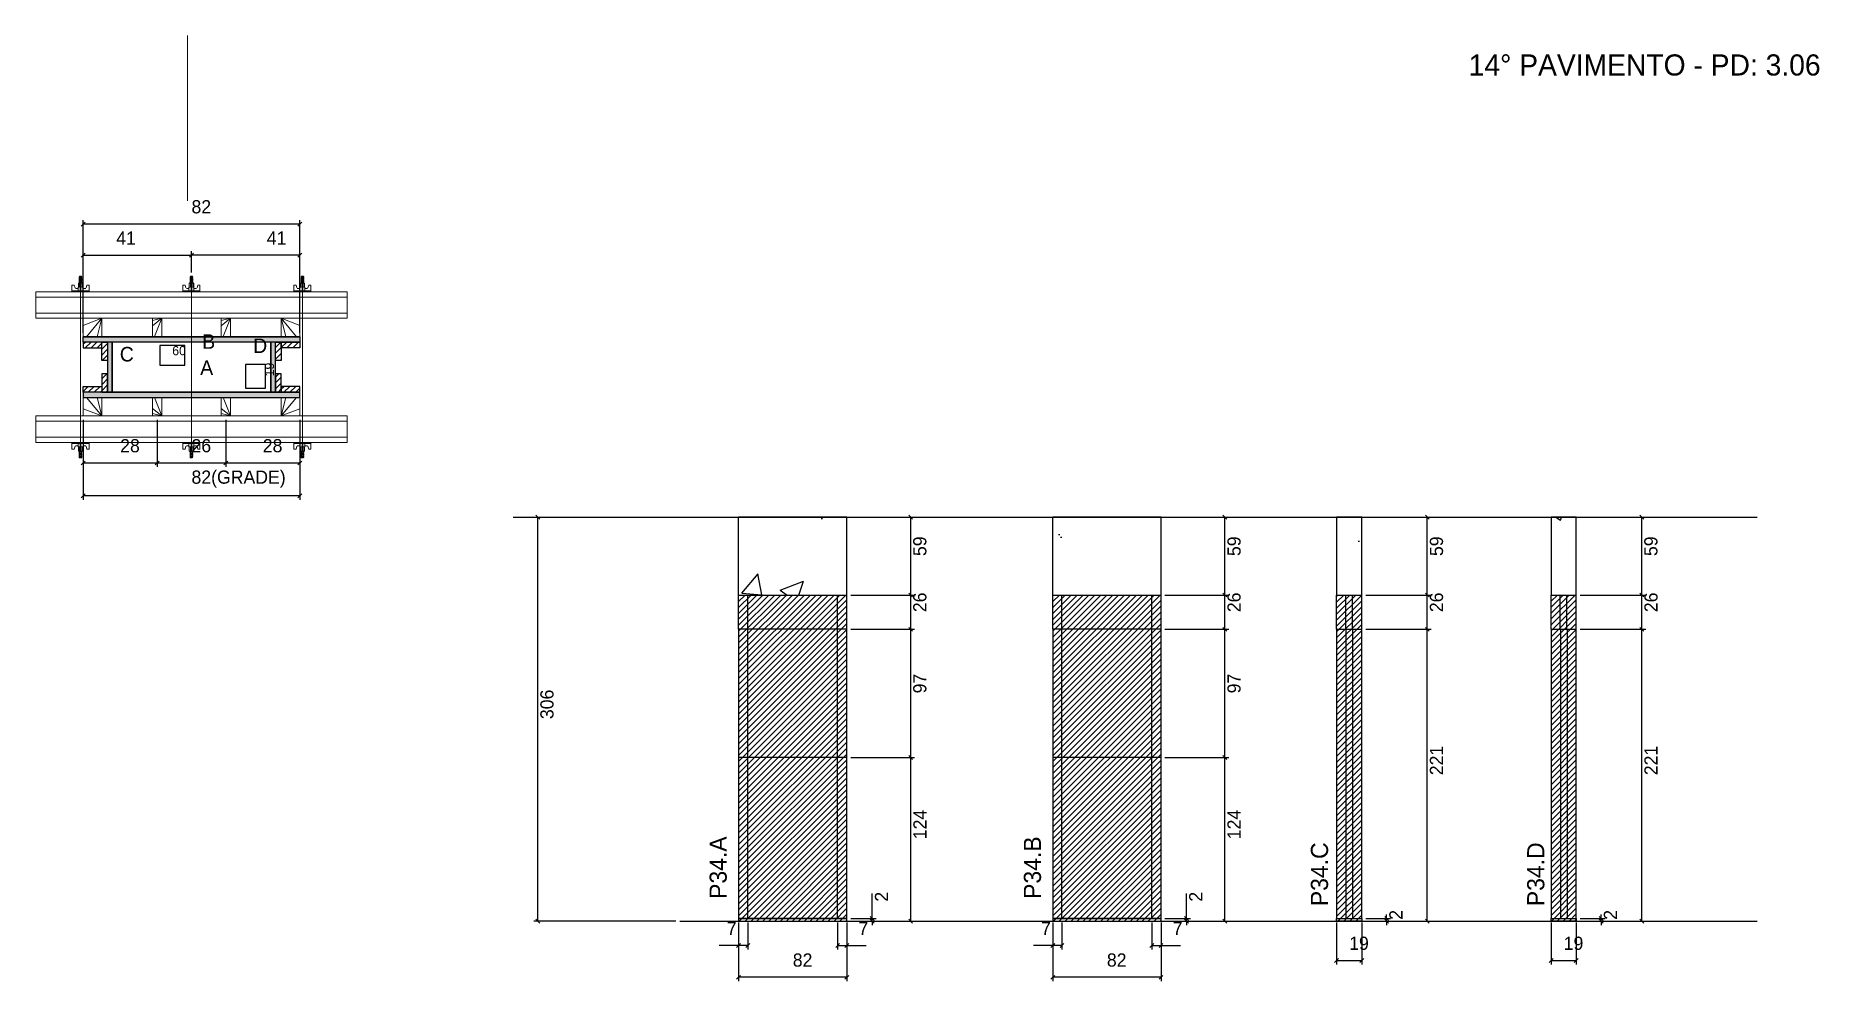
# Model space of a CAD drawing. Header units: metres. Extents: x 7352 to 8703, y 1648 to 2364.
import ezdxf

# ---------------------------------------------------------------- set-up
doc = ezdxf.new("R2010")
doc.units = ezdxf.units.M
for name, color, linetype in [('CHAPA', 7, 'Continuous'), ('COTA', 7, 'Continuous'), ('Hachura', 7, 'Continuous'), ('Madeira', 7, 'Continuous'), ('NIVEL 2° PAV.', 7, 'Continuous'), ('NOMENCLATURA', 7, 'Continuous'), ('Nível', 7, 'Continuous'), ('Painéis', 7, 'Continuous'), ('Perfil Metálico', 7, 'Continuous'), ('SARR_2.2x7', 7, 'Continuous'), ('SARRAFO', 7, 'Continuous'), ('Texto Seção', 7, 'Continuous'), ('TEXTO_GERAL', 7, 'Continuous')]:
    doc.layers.add(name, color=color, linetype=linetype)

msp = doc.modelspace()

# ---------------------------------------------------------------- hatches: boundary and pattern name
at = {"layer": 'COTA'}
h = msp.add_hatch(dxfattribs=at)
h.set_pattern_fill('AR-CONC')
h.paths.add_polyline_path([(7884.8, 1999.3), (7884.8, 1940.3), (7966.8, 1940.3), (7966.8, 1999.3), (7884.8, 1999.3)])
h = msp.add_hatch(dxfattribs=at)
h.set_pattern_fill('AR-CONC')
h.paths.add_polyline_path([(8122.7, 1999.3), (8122.7, 1940.3), (8204.7, 1940.3), (8204.7, 1999.3), (8122.7, 1999.3)])
h = msp.add_hatch(dxfattribs=at)
h.set_pattern_fill('AR-CONC')
h.paths.add_polyline_path([(8356.7, 1940.3), (8356.7, 1999.3), (8337.7, 1999.3), (8337.7, 1940.3), (8356.7, 1940.3)])
h = msp.add_hatch(dxfattribs=at)
h.set_pattern_fill('AR-CONC')
h.paths.add_polyline_path([(8519.2, 1940.3), (8519.2, 1999.3), (8500.2, 1999.3), (8500.2, 1940.3), (8519.2, 1940.3)])
at = {"layer": 'Hachura'}
h = msp.add_hatch(color=7, dxfattribs=at)
h.dxf.hatch_style = 1
h.paths.add_polyline_path([(7388.4, 2131.9), (7388.4, 2135.9), (7552.4, 2135.9), (7552.4, 2131.9), (7388.4, 2131.9)])
h = msp.add_hatch(color=7, dxfattribs=at)
h.dxf.hatch_style = 1
h.paths.add_polyline_path([(7388.4, 2131.9), (7388.4, 2135.9), (7552.4, 2135.9), (7552.4, 2131.9), (7388.4, 2131.9)])
h = msp.add_hatch(dxfattribs=at)
h.set_pattern_fill('ANSI31')
h.paths.add_polyline_path([(7402.4, 2131.9), (7402.4, 2127.5), (7388.4, 2127.5), (7388.4, 2131.9), (7402.4, 2131.9)])
h = msp.add_hatch(dxfattribs=at)
h.set_pattern_fill('ANSI31')
h.paths.add_polyline_path([(7406.8, 2131.9), (7402.4, 2131.9), (7402.4, 2117.9), (7406.8, 2117.9), (7406.8, 2131.9)])
h = msp.add_hatch(color=7, dxfattribs=at)
h.dxf.hatch_style = 1
h.paths.add_polyline_path([(7410.4, 2131.9), (7406.8, 2131.9), (7406.8, 2093.9), (7410.4, 2093.9), (7410.4, 2131.9)])
h = msp.add_hatch(color=7, dxfattribs=at)
h.dxf.hatch_style = 1
h.paths.add_polyline_path([(7410.4, 2131.9), (7406.8, 2131.9), (7406.8, 2093.9), (7410.4, 2093.9), (7410.4, 2131.9)])
h = msp.add_hatch(color=7, dxfattribs=at)
h.dxf.hatch_style = 1
h.paths.add_polyline_path([(7534, 2131.9), (7530.4, 2131.9), (7530.4, 2093.9), (7534, 2093.9), (7534, 2131.9)])
h = msp.add_hatch(color=7, dxfattribs=at)
h.dxf.hatch_style = 1
h.paths.add_polyline_path([(7534, 2131.9), (7530.4, 2131.9), (7530.4, 2093.9), (7534, 2093.9), (7534, 2131.9)])
h = msp.add_hatch(dxfattribs=at)
h.set_pattern_fill('ANSI31')
h.paths.add_polyline_path([(7538.4, 2131.9), (7534, 2131.9), (7534, 2117.9), (7538.4, 2117.9), (7538.4, 2131.9)])
h = msp.add_hatch(dxfattribs=at)
h.set_pattern_fill('ANSI31')
h.paths.add_polyline_path([(7538.4, 2131.9), (7538.4, 2127.5), (7552.4, 2127.5), (7552.4, 2131.9), (7538.4, 2131.9)])
h = msp.add_hatch(dxfattribs=at)
h.set_pattern_fill('ANSI31')
h.paths.add_polyline_path([(7406.8, 2093.9), (7402.4, 2093.9), (7402.4, 2107.9), (7406.8, 2107.9), (7406.8, 2093.9)])
h = msp.add_hatch(dxfattribs=at)
h.set_pattern_fill('ANSI31')
h.paths.add_polyline_path([(7538.4, 2093.9), (7534, 2093.9), (7534, 2107.9), (7538.4, 2107.9), (7538.4, 2093.9)])
h = msp.add_hatch(dxfattribs=at)
h.set_pattern_fill('ANSI31')
h.paths.add_polyline_path([(7402.4, 2093.9), (7402.4, 2098.3), (7388.4, 2098.3), (7388.4, 2093.9), (7402.4, 2093.9)])
h = msp.add_hatch(color=7, dxfattribs=at)
h.dxf.hatch_style = 1
h.paths.add_polyline_path([(7388.4, 2093.9), (7388.4, 2089.9), (7552.4, 2089.9), (7552.4, 2093.9), (7388.4, 2093.9)])
h = msp.add_hatch(color=7, dxfattribs=at)
h.dxf.hatch_style = 1
h.paths.add_polyline_path([(7388.4, 2093.9), (7388.4, 2089.9), (7552.4, 2089.9), (7552.4, 2093.9), (7388.4, 2093.9)])
h = msp.add_hatch(dxfattribs=at)
h.set_pattern_fill('ANSI31')
h.paths.add_polyline_path([(7538.4, 2093.9), (7538.4, 2098.3), (7552.4, 2098.3), (7552.4, 2093.9), (7538.4, 2093.9)])
h = msp.add_hatch(dxfattribs=at)
h.set_pattern_fill('ANSI31')
h.paths.add_polyline_path([(7966.8, 1940.3), (7884.8, 1940.3), (7884.8, 1693.3), (7966.8, 1693.3), (7966.8, 1940.3)])
h = msp.add_hatch(dxfattribs=at)
h.set_pattern_fill('ANSI31')
h.paths.add_polyline_path([(8204.7, 1940.3), (8122.7, 1940.3), (8122.7, 1693.3), (8204.7, 1693.3), (8204.7, 1940.3)])
h = msp.add_hatch(dxfattribs=at)
h.set_pattern_fill('ANSI31')
h.paths.add_polyline_path([(8356.7, 1940.3), (8337.7, 1940.3), (8337.7, 1693.3), (8356.7, 1693.3), (8356.7, 1940.3)])
h = msp.add_hatch(dxfattribs=at)
h.set_pattern_fill('ANSI31')
h.paths.add_polyline_path([(8519.2, 1940.3), (8500.2, 1940.3), (8500.2, 1693.3), (8519.2, 1693.3), (8519.2, 1940.3)])

# ---------------------------------------------------------------- linework, layer by layer
at = {"layer": 'CHAPA', "color": 1, "lineweight": 25}
for points in [[(7388.4, 2131.9), (7388.4, 2135.9), (7552.4, 2135.9), (7552.4, 2131.9)], [(7388.4, 2131.9), (7388.4, 2135.9), (7552.4, 2135.9), (7552.4, 2131.9)], [(7410.4, 2131.9), (7406.8, 2131.9), (7406.8, 2093.9), (7410.4, 2093.9)], [(7410.4, 2131.9), (7406.8, 2131.9), (7406.8, 2093.9), (7410.4, 2093.9)], [(7534, 2131.9), (7530.4, 2131.9), (7530.4, 2093.9), (7534, 2093.9)], [(7534, 2131.9), (7530.4, 2131.9), (7530.4, 2093.9), (7534, 2093.9)], [(7388.4, 2093.9), (7388.4, 2089.9), (7552.4, 2089.9), (7552.4, 2093.9)], [(7388.4, 2093.9), (7388.4, 2089.9), (7552.4, 2089.9), (7552.4, 2093.9)]]:
    msp.add_lwpolyline(points, close=True, dxfattribs=at)
at = {"layer": 'COTA', "color": 0, "lineweight": 25}
for p, q in [((7389.9, 2222.8), (7386.9, 2219.8)), ((7550.9, 2219.8), (7553.9, 2222.8)), ((7389.9, 2199.2), (7386.9, 2196.2)), ((7471.9, 2199.2), (7468.9, 2196.2)), ((7468.9, 2196.2), (7471.9, 2199.2)), ((7550.9, 2196.2), (7553.9, 2199.2)), ((7389.9, 2041.8), (7386.9, 2038.8)), ((7442.9, 2038.8), (7445.9, 2041.8)), ((7445.9, 2041.8), (7442.9, 2038.8)), ((7494.9, 2038.8), (7497.9, 2041.8)), ((7497.9, 2041.8), (7494.9, 2038.8)), ((7550.9, 2038.8), (7553.9, 2041.8)), ((7389.9, 2016.9), (7386.9, 2013.9)), ((7550.9, 2013.9), (7553.9, 2016.9)), ((8016.6, 1997.8), (8013.6, 2000.8)), ((8254.6, 1997.8), (8251.6, 2000.8)), ((8407.9, 1997.8), (8404.9, 2000.8)), ((8570.4, 1997.8), (8567.4, 2000.8)), ((8013.6, 1941.8), (8016.6, 1938.8)), ((8251.6, 1941.8), (8254.6, 1938.8)), ((8404.9, 1941.8), (8407.9, 1938.8)), ((8567.4, 1941.8), (8570.4, 1938.8)), ((8016.6, 1912.8), (8013.6, 1915.8)), ((8254.6, 1912.8), (8251.6, 1915.8)), ((8407.9, 1912.8), (8404.9, 1915.8)), ((8570.4, 1912.8), (8567.4, 1915.8)), ((8016.6, 1815.8), (8013.6, 1818.8)), ((8013.6, 1818.8), (8016.6, 1815.8)), ((8254.6, 1815.8), (8251.6, 1818.8)), ((8251.6, 1818.8), (8254.6, 1815.8)), ((7984.5, 1696.8), (7987.5, 1693.8)), ((7987.5, 1691.8), (7984.5, 1694.8)), ((8013.6, 1694.8), (8016.6, 1691.8)), ((8222.5, 1696.8), (8225.5, 1693.8)), ((8225.5, 1691.8), (8222.5, 1694.8)), ((8251.6, 1694.8), (8254.6, 1691.8)), ((8374.1, 1696.8), (8377.1, 1693.8)), ((8377.1, 1691.8), (8374.1, 1694.8)), ((8404.9, 1694.8), (8407.9, 1691.8)), ((8536.6, 1696.8), (8539.6, 1693.8)), ((8539.6, 1691.8), (8536.6, 1694.8)), ((8567.4, 1694.8), (8570.4, 1691.8)), ((7886.3, 1676.3), (7883.3, 1673.3)), ((7890.3, 1673.3), (7893.3, 1676.3)), ((7961.3, 1676.3), (7958.3, 1673.3)), ((7965.3, 1673.3), (7968.3, 1676.3)), ((8124.2, 1676.3), (8121.2, 1673.3)), ((8128.2, 1673.3), (8131.2, 1676.3)), ((8199.2, 1676.3), (8196.2, 1673.3)), ((8203.2, 1673.3), (8206.2, 1676.3)), ((8339.2, 1664.9), (8336.2, 1661.9)), ((8355.2, 1661.9), (8358.2, 1664.9)), ((8501.7, 1664.9), (8498.7, 1661.9)), ((8517.7, 1661.9), (8520.7, 1664.9)), ((7886.3, 1652.2), (7883.3, 1649.2)), ((7965.3, 1649.2), (7968.3, 1652.2)), ((8124.2, 1652.2), (8121.2, 1649.2)), ((8203.2, 1649.2), (8206.2, 1652.2))]:
    msp.add_line(p, q, dxfattribs=at)
at = {"layer": 'COTA', "color": 241, "lineweight": 25}
for p, q in [((7388.4, 2138.9), (7388.4, 2224.3)), ((7552.4, 2221.3), (7388.4, 2221.3)), ((7552.4, 2138.9), (7552.4, 2224.3)), ((7388.4, 2172.9), (7388.4, 2200.7)), ((7388.4, 2197.7), (7470.4, 2197.7)), ((7470.4, 2184.7), (7470.4, 2200.7)), ((7470.4, 2184.7), (7470.4, 2200.7)), ((7552.4, 2197.7), (7470.4, 2197.7)), ((7552.4, 2172.9), (7552.4, 2200.7)), ((7388.4, 2072.9), (7388.4, 2012.4)), ((7388.4, 2072.9), (7388.4, 2037.3)), ((7444.4, 2072.9), (7444.4, 2037.3)), ((7444.4, 2072.9), (7444.4, 2037.3)), ((7496.4, 2072.9), (7496.4, 2037.3)), ((7496.4, 2072.9), (7496.4, 2037.3)), ((7552.4, 2072.9), (7552.4, 2012.4)), ((7552.4, 2072.9), (7552.4, 2037.3)), ((7388.4, 2040.3), (7444.4, 2040.3)), ((7444.4, 2040.3), (7496.4, 2040.3)), ((7496.4, 2040.3), (7552.4, 2040.3)), ((7552.4, 2015.4), (7388.4, 2015.4)), ((7884.8, 1940.3), (7884.8, 1999.3)), ((7966.8, 1999.3), (7884.8, 1999.3)), ((7966.8, 1940.3), (7966.8, 1999.3)), ((8204.7, 1999.3), (8122.7, 1999.3)), ((8122.7, 1940.3), (8122.7, 1999.3)), ((8204.7, 1940.3), (8204.7, 1999.3))]:
    msp.add_line(p, q, dxfattribs=at)
at = {"layer": 'COTA', "color": 180, "lineweight": 25}
for p, q in [((7465.3, 2129.4), (7446.3, 2129.4)), ((7446.3, 2129.4), (7446.3, 2114.4)), ((7465.3, 2114.4), (7465.3, 2129.4)), ((7446.3, 2114.4), (7465.3, 2114.4)), ((7526.4, 2114.9), (7511.4, 2114.9)), ((7511.4, 2114.9), (7511.4, 2096.9)), ((7526.4, 2096.9), (7526.4, 2114.9)), ((7511.4, 2096.9), (7526.4, 2096.9))]:
    msp.add_line(p, q, dxfattribs=at)
at = {"layer": 'COTA', "color": 4, "lineweight": 25}
for p, q in [((7969.8, 1999.3), (8018.1, 1999.3)), ((8015.1, 1940.3), (8015.1, 1999.3)), ((8207.7, 1999.3), (8256.1, 1999.3)), ((8253.1, 1940.3), (8253.1, 1999.3)), ((8359.7, 1999.3), (8409.4, 1999.3)), ((8406.4, 1940.3), (8406.4, 1999.3)), ((8522.2, 1999.3), (8571.9, 1999.3)), ((8568.9, 1940.3), (8568.9, 1999.3)), ((7969.8, 1940.3), (8018.1, 1940.3)), ((8207.7, 1940.3), (8256.1, 1940.3)), ((8359.7, 1940.3), (8409.4, 1940.3)), ((8522.2, 1940.3), (8571.9, 1940.3)), ((7969.8, 1914.3), (8018.1, 1914.3)), ((8015.1, 1817.3), (8015.1, 1914.3)), ((8207.7, 1914.3), (8256.1, 1914.3)), ((8253.1, 1817.3), (8253.1, 1914.3)), ((8359.7, 1914.3), (8409.4, 1914.3)), ((8406.4, 1693.3), (8406.4, 1914.3)), ((8522.2, 1914.3), (8571.9, 1914.3)), ((8568.9, 1693.3), (8568.9, 1914.3)), ((7969.8, 1817.3), (8018.1, 1817.3)), ((8007.6, 1817.3), (8018.1, 1817.3)), ((8015.1, 1693.3), (8015.1, 1817.3)), ((8207.7, 1817.3), (8256.1, 1817.3)), ((8245.6, 1817.3), (8256.1, 1817.3)), ((8253.1, 1693.3), (8253.1, 1817.3)), ((7986, 1695.3), (7986, 1714.1)), ((8224, 1695.3), (8224, 1714.1)), ((7884.8, 1692.3), (7884.8, 1647.7)), ((7884.8, 1690.3), (7884.8, 1671.8)), ((7891.8, 1692.3), (7891.8, 1671.8)), ((7959.8, 1692.3), (7959.8, 1671.8)), ((7966.8, 1692.3), (7966.8, 1647.7)), ((7966.8, 1690.3), (7966.8, 1671.8)), ((7969.8, 1695.3), (7989, 1695.3)), ((7969.8, 1693.3), (7989, 1693.3)), ((7969.8, 1693.3), (8018.1, 1693.3)), ((7986, 1693.3), (7986, 1695.3)), ((7986, 1693.3), (7986, 1690.3)), ((8122.7, 1692.3), (8122.7, 1647.7)), ((8122.7, 1690.3), (8122.7, 1671.8)), ((8129.7, 1692.3), (8129.7, 1671.8)), ((8197.7, 1692.3), (8197.7, 1671.8)), ((8204.7, 1692.3), (8204.7, 1647.7)), ((8204.7, 1690.3), (8204.7, 1671.8)), ((8207.7, 1695.3), (8227, 1695.3)), ((8207.7, 1693.3), (8227, 1693.3)), ((8207.7, 1693.3), (8256.1, 1693.3)), ((8224, 1693.3), (8224, 1695.3)), ((8224, 1693.3), (8224, 1690.3)), ((8337.7, 1692.3), (8337.7, 1660.4)), ((8356.7, 1692.3), (8356.7, 1660.4)), ((8359.7, 1695.3), (8378.6, 1695.3)), ((8359.7, 1693.3), (8378.6, 1693.3)), ((8359.7, 1693.3), (8409.4, 1693.3)), ((8375.6, 1695.3), (8375.6, 1698.3)), ((8375.6, 1693.3), (8375.6, 1695.3)), ((8375.6, 1693.3), (8375.6, 1690.3)), ((8500.2, 1692.3), (8500.2, 1660.4)), ((8519.2, 1692.3), (8519.2, 1660.4)), ((8522.2, 1695.3), (8541.1, 1695.3)), ((8522.2, 1693.3), (8541.1, 1693.3)), ((8522.2, 1693.3), (8571.9, 1693.3)), ((8538.1, 1695.3), (8538.1, 1698.3)), ((8538.1, 1693.3), (8538.1, 1695.3)), ((8538.1, 1693.3), (8538.1, 1690.3)), ((7884.8, 1674.8), (7870.1, 1674.8)), ((7891.8, 1674.8), (7884.8, 1674.8)), ((7959.8, 1674.8), (7966.8, 1674.8)), ((7966.8, 1674.8), (7981.5, 1674.8)), ((8122.7, 1674.8), (8108, 1674.8)), ((8129.7, 1674.8), (8122.7, 1674.8)), ((8197.7, 1674.8), (8204.7, 1674.8)), ((8204.7, 1674.8), (8219.5, 1674.8)), ((8337.7, 1663.4), (8356.7, 1663.4)), ((8500.2, 1663.4), (8519.2, 1663.4)), ((7966.8, 1650.7), (7884.8, 1650.7)), ((8204.7, 1650.7), (8122.7, 1650.7))]:
    msp.add_line(p, q, dxfattribs=at)
at = {"layer": 'COTA', "color": 241, "lineweight": 25}
for points in [[(8356.7, 1940.3), (8356.7, 1999.3), (8337.7, 1999.3), (8337.7, 1940.3)], [(8519.2, 1940.3), (8519.2, 1999.3), (8500.2, 1999.3), (8500.2, 1940.3)]]:
    msp.add_lwpolyline(points, dxfattribs=at)
at = {"layer": 'Hachura', "color": 0, "lineweight": 9}
for p, q in [((7379.9, 2169.9), (7379.9, 2175.1)), ((7379.9, 2175.1), (7381.6, 2175.1)), ((7381.6, 2175.1), (7382.2, 2172.9)), ((7388.1, 2176.6), (7384.7, 2176.6)), ((7388.1, 2176.6), (7384.7, 2176.6)), ((7384.7, 2176.6), (7384.7, 2173.4)), ((7387.4, 2179.7), (7385.2, 2180.8)), ((7387.4, 2178.5), (7385.2, 2179.6)), ((7387.4, 2177.4), (7385.2, 2178.4)), ((7386.5, 2176.6), (7385.2, 2177.3)), ((7385.3, 2181), (7387.4, 2179.9)), ((7385.3, 2179.8), (7387.4, 2178.8)), ((7385.3, 2178.7), (7387.4, 2177.6)), ((7385.4, 2181.4), (7385.7, 2181.7)), ((7385.4, 2181.1), (7385.4, 2181.4)), ((7387.3, 2181.4), (7385.4, 2181.4)), ((7385.4, 2181.1), (7387.3, 2180.1)), ((7385.4, 2181.1), (7387.3, 2180.1)), ((7385.4, 2179.9), (7385.4, 2180.6)), ((7387.3, 2179.6), (7385.4, 2180.6)), ((7385.4, 2179.9), (7387.3, 2179)), ((7385.4, 2178.8), (7385.4, 2179.4)), ((7387.3, 2178.5), (7385.4, 2179.4)), ((7385.4, 2179.2), (7385.4, 2179.4)), ((7385.4, 2178.8), (7387.3, 2177.8)), ((7385.4, 2177.6), (7385.4, 2178.3)), ((7387.3, 2177.3), (7385.4, 2178.3)), ((7385.4, 2177.6), (7387.3, 2176.6)), ((7386.3, 2176.6), (7385.4, 2177.1)), ((7385.4, 2176.6), (7385.4, 2177.1)), ((7385.7, 2181.7), (7387, 2181.7)), ((7385.7, 2176.6), (7385.7, 2173.4)), ((7387.3, 2180.8), (7386, 2181.4)), ((7387.4, 2180.9), (7386.3, 2181.4)), ((7386.8, 2181.4), (7387.4, 2181.1)), ((7387.3, 2181.4), (7387, 2181.7)), ((7387, 2181.4), (7387.3, 2181.3)), ((7387.3, 2180.8), (7387.3, 2180.1)), ((7387.3, 2179), (7387.3, 2179.6)), ((7387.3, 2178.2), (7387.3, 2178.5)), ((7387.3, 2178.2), (7387.3, 2177.8)), ((7387.3, 2177.3), (7387.3, 2176.6)), ((7387.3, 2176.6), (7387.3, 2173.4)), ((7388.1, 2173.4), (7388.1, 2176.6)), ((7391.2, 2175.1), (7390.6, 2172.9)), ((7392.8, 2175.1), (7391.2, 2175.1)), ((7392.8, 2170.8), (7392.8, 2175.1)), ((7463.9, 2169.9), (7463.9, 2175.1)), ((7463.9, 2175.1), (7465.6, 2175.1)), ((7465.6, 2175.1), (7466.2, 2172.9)), ((7472.1, 2176.6), (7468.7, 2176.6)), ((7472.1, 2176.6), (7468.7, 2176.6)), ((7468.7, 2176.6), (7468.7, 2173.4)), ((7471.4, 2179.7), (7469.2, 2180.8)), ((7471.4, 2178.5), (7469.2, 2179.6)), ((7471.4, 2177.4), (7469.2, 2178.4)), ((7470.5, 2176.6), (7469.2, 2177.3)), ((7469.3, 2181), (7471.4, 2179.9)), ((7469.3, 2179.8), (7471.4, 2178.8)), ((7469.3, 2178.7), (7471.4, 2177.6)), ((7469.4, 2181.4), (7469.7, 2181.7)), ((7469.4, 2181.1), (7469.4, 2181.4)), ((7471.3, 2181.4), (7469.4, 2181.4)), ((7469.4, 2181.1), (7471.3, 2180.1)), ((7469.4, 2181.1), (7471.3, 2180.1)), ((7469.4, 2179.9), (7469.4, 2180.6)), ((7471.3, 2179.6), (7469.4, 2180.6)), ((7469.4, 2179.9), (7471.3, 2179)), ((7469.4, 2178.8), (7469.4, 2179.4)), ((7471.3, 2178.5), (7469.4, 2179.4)), ((7469.4, 2179.2), (7469.4, 2179.4)), ((7469.4, 2178.8), (7471.3, 2177.8)), ((7469.4, 2177.6), (7469.4, 2178.3)), ((7471.3, 2177.3), (7469.4, 2178.3)), ((7469.4, 2177.6), (7471.3, 2176.6)), ((7470.3, 2176.6), (7469.4, 2177.1)), ((7469.4, 2176.6), (7469.4, 2177.1)), ((7469.7, 2181.7), (7471, 2181.7)), ((7469.7, 2176.6), (7469.7, 2173.4)), ((7471.3, 2180.8), (7470, 2181.4)), ((7471.4, 2180.9), (7470.3, 2181.4)), ((7470.8, 2181.4), (7471.4, 2181.1)), ((7471.3, 2181.4), (7471, 2181.7)), ((7471, 2181.4), (7471.3, 2181.3)), ((7471.3, 2180.8), (7471.3, 2180.1)), ((7471.3, 2179), (7471.3, 2179.6)), ((7471.3, 2178.2), (7471.3, 2178.5)), ((7471.3, 2178.2), (7471.3, 2177.8)), ((7471.3, 2177.3), (7471.3, 2176.6)), ((7471.3, 2176.6), (7471.3, 2173.4)), ((7472.1, 2173.4), (7472.1, 2176.6)), ((7475.2, 2175.1), (7474.6, 2172.9)), ((7476.8, 2175.1), (7475.2, 2175.1)), ((7476.8, 2170.8), (7476.8, 2175.1)), ((7547.9, 2170.8), (7547.9, 2175.1)), ((7547.9, 2175.1), (7549.6, 2175.1)), ((7549.6, 2175.1), (7550.2, 2172.9)), ((7552.7, 2176.6), (7556.1, 2176.6)), ((7552.7, 2176.6), (7556.1, 2176.6)), ((7552.7, 2173.4), (7552.7, 2176.6)), ((7554, 2181.4), (7553.3, 2181.1)), ((7555.5, 2181), (7553.3, 2179.9)), ((7555.5, 2179.8), (7553.3, 2178.8)), ((7555.5, 2178.7), (7553.3, 2177.6)), ((7553.4, 2180.9), (7554.5, 2181.4)), ((7553.4, 2179.7), (7555.5, 2180.8)), ((7553.4, 2178.5), (7555.5, 2179.6)), ((7553.4, 2177.4), (7555.5, 2178.4)), ((7553.5, 2181.4), (7553.8, 2181.7)), ((7553.7, 2181.4), (7553.5, 2181.3)), ((7553.5, 2180.8), (7554.8, 2181.4)), ((7553.5, 2181.4), (7555.4, 2181.4)), ((7555.4, 2181.1), (7553.5, 2180.1)), ((7555.4, 2181.1), (7553.5, 2180.1)), ((7553.5, 2180.8), (7553.5, 2180.1)), ((7553.5, 2179.6), (7555.4, 2180.6)), ((7555.4, 2179.9), (7553.5, 2179)), ((7553.5, 2179), (7553.5, 2179.6)), ((7553.5, 2178.5), (7555.4, 2179.4)), ((7555.4, 2178.8), (7553.5, 2177.8)), ((7553.5, 2178.2), (7553.5, 2178.5)), ((7553.5, 2177.3), (7555.4, 2178.3)), ((7553.5, 2178.2), (7553.5, 2177.8)), ((7555.4, 2177.6), (7553.5, 2176.6)), ((7553.5, 2177.3), (7553.5, 2176.6)), ((7553.5, 2176.6), (7553.5, 2173.4)), ((7555.1, 2181.7), (7553.8, 2181.7)), ((7554.3, 2176.6), (7555.5, 2177.3)), ((7554.5, 2176.6), (7555.4, 2177.1)), ((7555, 2176.6), (7555, 2173.4)), ((7555.4, 2181.4), (7555.1, 2181.7)), ((7555.4, 2181.1), (7555.4, 2181.4)), ((7555.4, 2179.9), (7555.4, 2180.6)), ((7555.4, 2178.8), (7555.4, 2179.4)), ((7555.4, 2179.2), (7555.4, 2179.4)), ((7555.4, 2177.6), (7555.4, 2178.3)), ((7555.4, 2176.6), (7555.4, 2177.1)), ((7556.1, 2176.6), (7556.1, 2173.4)), ((7559.2, 2175.1), (7558.6, 2172.9)), ((7560.8, 2175.1), (7559.2, 2175.1)), ((7560.8, 2169.9), (7560.8, 2175.1)), ((7379.9, 2170.8), (7392.8, 2170.8)), ((7379.9, 2170.8), (7385.1, 2170.8)), ((7392.8, 2169.9), (7379.9, 2169.9)), ((7380.1, 2170.9), (7380.1, 2169.9)), ((7380.3, 2170.9), (7380.3, 2169.9)), ((7380.6, 2170.9), (7380.6, 2169.9)), ((7381.1, 2170.9), (7381.1, 2169.9)), ((7381.9, 2170.9), (7381.9, 2169.9)), ((7382.5, 2172.6), (7384.5, 2172.6)), ((7383.3, 2170.9), (7383.3, 2169.9)), ((7391.9, 2169.9), (7384.1, 2169.9)), ((7384.5, 2173.4), (7388.3, 2173.4)), ((7384.5, 2170.8), (7384.5, 2173.4)), ((7386.4, 2170.8), (7384.5, 2170.8)), ((7385.1, 2170.8), (7385.7, 2170.8)), ((7385.4, 2170.5), (7385.4, 2170.7)), ((7385.4, 2170.1), (7385.4, 2170.5)), ((7386.1, 2170.8), (7386.1, 2172.8)), ((7386.4, 2170.8), (7386.4, 2169.9)), ((7386.6, 2172.8), (7386.6, 2170.8)), ((7387.4, 2170.7), (7387.4, 2170.3)), ((7388.3, 2173.4), (7388.1, 2173.4)), ((7388.3, 2173.4), (7388.1, 2173.4)), ((7388.3, 2173.4), (7388.3, 2170.8)), ((7390.3, 2172.6), (7388.3, 2172.6)), ((7389.4, 2170.9), (7389.4, 2169.9)), ((7390.8, 2170.9), (7390.8, 2169.9)), ((7391.7, 2170.9), (7391.7, 2169.9)), ((7392.1, 2170.9), (7392.1, 2169.9)), ((7392.5, 2170.9), (7392.5, 2169.9)), ((7392.7, 2170.9), (7392.7, 2169.9)), ((7392.8, 2170.8), (7392.8, 2169.9)), ((7463.9, 2170.8), (7476.8, 2170.8)), ((7463.9, 2170.8), (7469.1, 2170.8)), ((7476.8, 2169.9), (7463.9, 2169.9)), ((7464.1, 2170.9), (7464.1, 2169.9)), ((7464.3, 2170.9), (7464.3, 2169.9)), ((7464.6, 2170.9), (7464.6, 2169.9)), ((7465.1, 2170.9), (7465.1, 2169.9)), ((7465.9, 2170.9), (7465.9, 2169.9)), ((7466.5, 2172.6), (7468.5, 2172.6)), ((7467.3, 2170.9), (7467.3, 2169.9)), ((7475.9, 2169.9), (7468.1, 2169.9)), ((7468.5, 2173.4), (7472.3, 2173.4)), ((7468.5, 2170.8), (7468.5, 2173.4)), ((7470.4, 2170.8), (7468.5, 2170.8)), ((7469.1, 2170.8), (7469.7, 2170.8)), ((7469.4, 2170.5), (7469.4, 2170.7)), ((7469.4, 2170.1), (7469.4, 2170.5)), ((7470.1, 2170.8), (7470.1, 2172.8)), ((7470.4, 2170.8), (7470.4, 2169.9)), ((7470.6, 2172.8), (7470.6, 2170.8)), ((7471.4, 2170.7), (7471.4, 2170.3)), ((7472.3, 2173.4), (7472.1, 2173.4)), ((7472.3, 2173.4), (7472.1, 2173.4)), ((7472.3, 2173.4), (7472.3, 2170.8)), ((7474.3, 2172.6), (7472.3, 2172.6)), ((7473.4, 2170.9), (7473.4, 2169.9)), ((7474.8, 2170.9), (7474.8, 2169.9)), ((7475.7, 2170.9), (7475.7, 2169.9)), ((7476.1, 2170.9), (7476.1, 2169.9)), ((7476.5, 2170.9), (7476.5, 2169.9)), ((7476.7, 2170.9), (7476.7, 2169.9)), ((7476.8, 2170.8), (7476.8, 2169.9)), ((7560.8, 2170.8), (7547.9, 2170.8)), ((7547.9, 2170.8), (7547.9, 2169.9)), ((7547.9, 2169.9), (7560.8, 2169.9)), ((7548.1, 2170.9), (7548.1, 2169.9)), ((7548.3, 2170.9), (7548.3, 2169.9)), ((7548.6, 2170.9), (7548.6, 2169.9)), ((7548.9, 2169.9), (7556.7, 2169.9)), ((7549.1, 2170.9), (7549.1, 2169.9)), ((7549.9, 2170.9), (7549.9, 2169.9)), ((7550.5, 2172.6), (7552.5, 2172.6)), ((7551.4, 2170.9), (7551.4, 2169.9)), ((7556.3, 2173.4), (7552.5, 2173.4)), ((7552.5, 2173.4), (7552.5, 2170.8)), ((7552.5, 2173.4), (7552.7, 2173.4)), ((7552.5, 2173.4), (7552.7, 2173.4)), ((7553.4, 2170.7), (7553.4, 2170.3)), ((7554.2, 2172.8), (7554.2, 2170.8)), ((7554.4, 2170.8), (7556.3, 2170.8)), ((7554.4, 2170.8), (7554.4, 2169.9)), ((7554.7, 2170.8), (7554.7, 2172.8)), ((7555.7, 2170.8), (7555, 2170.8)), ((7555.3, 2170.5), (7555.3, 2170.7)), ((7555.3, 2170.1), (7555.3, 2170.5)), ((7560.8, 2170.8), (7555.7, 2170.8)), ((7556.3, 2170.8), (7556.3, 2173.4)), ((7558.3, 2172.6), (7556.3, 2172.6)), ((7557.4, 2170.9), (7557.4, 2169.9)), ((7558.8, 2170.9), (7558.8, 2169.9)), ((7559.7, 2170.9), (7559.7, 2169.9)), ((7560.1, 2170.9), (7560.1, 2169.9)), ((7560.5, 2170.9), (7560.5, 2169.9)), ((7560.7, 2170.9), (7560.7, 2169.9)), ((7392.8, 2055.9), (7379.9, 2055.9)), ((7379.9, 2055.9), (7379.9, 2050.8)), ((7379.9, 2055), (7392.8, 2055)), ((7379.9, 2055), (7385.1, 2055)), ((7380.1, 2055), (7380.1, 2055.9)), ((7380.3, 2055), (7380.3, 2055.9)), ((7380.6, 2055), (7380.6, 2055.9)), ((7381.1, 2055), (7381.1, 2055.9)), ((7381.9, 2055), (7381.9, 2055.9)), ((7383.3, 2055), (7383.3, 2055.9)), ((7391.9, 2055.9), (7384.1, 2055.9)), ((7386.4, 2055), (7384.5, 2055)), ((7384.5, 2055), (7384.5, 2052.5)), ((7385.1, 2055), (7385.7, 2055)), ((7385.4, 2055.8), (7385.4, 2055.4)), ((7385.4, 2055.4), (7385.4, 2055.1)), ((7386.1, 2055), (7386.1, 2053)), ((7386.4, 2055), (7386.4, 2055.9)), ((7386.6, 2053), (7386.6, 2055)), ((7387.4, 2055.2), (7387.4, 2055.6)), ((7388.3, 2052.5), (7388.3, 2055)), ((7389.4, 2055), (7389.4, 2055.9)), ((7390.8, 2055), (7390.8, 2055.9)), ((7391.7, 2055), (7391.7, 2055.9)), ((7392.1, 2055), (7392.1, 2055.9)), ((7392.5, 2055), (7392.5, 2055.9)), ((7392.7, 2055), (7392.7, 2055.9)), ((7392.8, 2055), (7392.8, 2055.9)), ((7392.8, 2055), (7392.8, 2050.8)), ((7476.8, 2055.9), (7463.9, 2055.9)), ((7463.9, 2055.9), (7463.9, 2050.8)), ((7463.9, 2055), (7476.8, 2055)), ((7463.9, 2055), (7469.1, 2055)), ((7464.1, 2055), (7464.1, 2055.9)), ((7464.3, 2055), (7464.3, 2055.9)), ((7464.6, 2055), (7464.6, 2055.9)), ((7465.1, 2055), (7465.1, 2055.9)), ((7465.9, 2055), (7465.9, 2055.9)), ((7467.3, 2055), (7467.3, 2055.9)), ((7475.9, 2055.9), (7468.1, 2055.9)), ((7470.4, 2055), (7468.5, 2055)), ((7468.5, 2055), (7468.5, 2052.5)), ((7469.1, 2055), (7469.7, 2055)), ((7469.4, 2055.8), (7469.4, 2055.4)), ((7469.4, 2055.4), (7469.4, 2055.1)), ((7470.1, 2055), (7470.1, 2053)), ((7470.4, 2055), (7470.4, 2055.9)), ((7470.6, 2053), (7470.6, 2055)), ((7471.4, 2055.2), (7471.4, 2055.6)), ((7472.3, 2052.5), (7472.3, 2055)), ((7473.4, 2055), (7473.4, 2055.9)), ((7474.8, 2055), (7474.8, 2055.9)), ((7475.7, 2055), (7475.7, 2055.9)), ((7476.1, 2055), (7476.1, 2055.9)), ((7476.5, 2055), (7476.5, 2055.9)), ((7476.7, 2055), (7476.7, 2055.9)), ((7476.8, 2055), (7476.8, 2055.9)), ((7476.8, 2055), (7476.8, 2050.8)), ((7547.9, 2055.9), (7560.8, 2055.9)), ((7547.9, 2055), (7547.9, 2055.9)), ((7560.8, 2055), (7547.9, 2055)), ((7547.9, 2055), (7547.9, 2050.8)), ((7548.1, 2055), (7548.1, 2055.9)), ((7548.3, 2055), (7548.3, 2055.9)), ((7548.6, 2055), (7548.6, 2055.9)), ((7548.9, 2055.9), (7556.7, 2055.9)), ((7549.1, 2055), (7549.1, 2055.9)), ((7549.9, 2055), (7549.9, 2055.9)), ((7551.4, 2055), (7551.4, 2055.9)), ((7552.5, 2052.5), (7552.5, 2055)), ((7553.4, 2055.2), (7553.4, 2055.6)), ((7554.2, 2053), (7554.2, 2055)), ((7554.4, 2055), (7554.4, 2055.9)), ((7554.4, 2055), (7556.3, 2055)), ((7554.7, 2055), (7554.7, 2053)), ((7555.7, 2055), (7555, 2055)), ((7555.3, 2055.8), (7555.3, 2055.4)), ((7555.3, 2055.4), (7555.3, 2055.1)), ((7560.8, 2055), (7555.7, 2055)), ((7556.3, 2055), (7556.3, 2052.5)), ((7557.4, 2055), (7557.4, 2055.9)), ((7558.8, 2055), (7558.8, 2055.9)), ((7559.7, 2055), (7559.7, 2055.9)), ((7560.1, 2055), (7560.1, 2055.9)), ((7560.5, 2055), (7560.5, 2055.9)), ((7560.7, 2055), (7560.7, 2055.9)), ((7560.8, 2055.9), (7560.8, 2050.8)), ((7379.9, 2050.8), (7381.6, 2050.8)), ((7381.6, 2050.8), (7382.2, 2053)), ((7382.5, 2053.2), (7384.5, 2053.2)), ((7384.5, 2052.5), (7388.3, 2052.5)), ((7384.7, 2049.2), (7384.7, 2052.5)), ((7388.1, 2049.3), (7384.7, 2049.3)), ((7388.1, 2049.2), (7384.7, 2049.2)), ((7386.5, 2049.2), (7385.2, 2048.6)), ((7387.4, 2048.5), (7385.2, 2047.4)), ((7387.4, 2047.3), (7385.2, 2046.3)), ((7387.4, 2046.2), (7385.2, 2045.1)), ((7385.3, 2047.2), (7387.4, 2048.3)), ((7385.3, 2046), (7387.4, 2047.1)), ((7385.3, 2044.9), (7387.4, 2046)), ((7385.4, 2048.3), (7387.3, 2049.2)), ((7386.3, 2049.2), (7385.4, 2048.8)), ((7385.4, 2049.2), (7385.4, 2048.8)), ((7387.3, 2048.6), (7385.4, 2047.6)), ((7385.4, 2048.3), (7385.4, 2047.6)), ((7385.4, 2047.1), (7387.3, 2048.1)), ((7387.3, 2047.4), (7385.4, 2046.5)), ((7385.4, 2047.1), (7385.4, 2046.5)), ((7385.4, 2045.9), (7387.3, 2046.9)), ((7385.4, 2046.7), (7385.4, 2046.5)), ((7387.3, 2046.3), (7385.4, 2045.3)), ((7385.4, 2045.9), (7385.4, 2045.3)), ((7385.4, 2044.8), (7387.3, 2045.7)), ((7385.4, 2044.8), (7387.3, 2045.7)), ((7385.4, 2044.8), (7385.4, 2044.5)), ((7385.4, 2044.5), (7385.7, 2044.1)), ((7387.3, 2044.5), (7385.4, 2044.5)), ((7385.7, 2049.2), (7385.7, 2052.5)), ((7385.7, 2044.1), (7387, 2044.1)), ((7387.3, 2045.1), (7386, 2044.5)), ((7387.4, 2045), (7386.3, 2044.5)), ((7386.8, 2044.5), (7387.4, 2044.8)), ((7387, 2044.5), (7387.3, 2044.6)), ((7387.3, 2044.5), (7387, 2044.1)), ((7387.3, 2049.2), (7387.3, 2052.5)), ((7387.3, 2048.6), (7387.3, 2049.2)), ((7387.3, 2047.6), (7387.3, 2048.1)), ((7387.3, 2047.6), (7387.3, 2047.4)), ((7387.3, 2046.9), (7387.3, 2046.3)), ((7387.3, 2045.1), (7387.3, 2045.7)), ((7388.1, 2052.5), (7388.1, 2049.2)), ((7388.3, 2052.5), (7388.1, 2052.5)), ((7388.3, 2052.5), (7388.1, 2052.5)), ((7390.3, 2053.2), (7388.3, 2053.2)), ((7391.2, 2050.8), (7390.6, 2053)), ((7392.8, 2050.8), (7391.2, 2050.8)), ((7463.9, 2050.8), (7465.6, 2050.8)), ((7465.6, 2050.8), (7466.2, 2053)), ((7466.5, 2053.2), (7468.5, 2053.2)), ((7468.5, 2052.5), (7472.3, 2052.5)), ((7468.7, 2049.2), (7468.7, 2052.5)), ((7472.1, 2049.3), (7468.7, 2049.3)), ((7472.1, 2049.2), (7468.7, 2049.2)), ((7470.5, 2049.2), (7469.2, 2048.6)), ((7471.4, 2048.5), (7469.2, 2047.4)), ((7471.4, 2047.3), (7469.2, 2046.3)), ((7471.4, 2046.2), (7469.2, 2045.1)), ((7469.3, 2047.2), (7471.4, 2048.3)), ((7469.3, 2046), (7471.4, 2047.1)), ((7469.3, 2044.9), (7471.4, 2046)), ((7469.4, 2048.3), (7471.3, 2049.2)), ((7470.3, 2049.2), (7469.4, 2048.8)), ((7469.4, 2049.2), (7469.4, 2048.8)), ((7471.3, 2048.6), (7469.4, 2047.6)), ((7469.4, 2048.3), (7469.4, 2047.6)), ((7469.4, 2047.1), (7471.3, 2048.1)), ((7471.3, 2047.4), (7469.4, 2046.5)), ((7469.4, 2047.1), (7469.4, 2046.5)), ((7469.4, 2045.9), (7471.3, 2046.9)), ((7469.4, 2046.7), (7469.4, 2046.5)), ((7471.3, 2046.3), (7469.4, 2045.3)), ((7469.4, 2045.9), (7469.4, 2045.3)), ((7469.4, 2044.8), (7471.3, 2045.7)), ((7469.4, 2044.8), (7471.3, 2045.7)), ((7469.4, 2044.8), (7469.4, 2044.5)), ((7469.4, 2044.5), (7469.7, 2044.1)), ((7471.3, 2044.5), (7469.4, 2044.5)), ((7469.7, 2049.2), (7469.7, 2052.5)), ((7469.7, 2044.1), (7471, 2044.1)), ((7471.3, 2045.1), (7470, 2044.5)), ((7471.4, 2045), (7470.3, 2044.5)), ((7470.8, 2044.5), (7471.4, 2044.8)), ((7471, 2044.5), (7471.3, 2044.6)), ((7471.3, 2044.5), (7471, 2044.1)), ((7471.3, 2049.2), (7471.3, 2052.5)), ((7471.3, 2048.6), (7471.3, 2049.2)), ((7471.3, 2047.6), (7471.3, 2048.1)), ((7471.3, 2047.6), (7471.3, 2047.4)), ((7471.3, 2046.9), (7471.3, 2046.3)), ((7471.3, 2045.1), (7471.3, 2045.7)), ((7472.1, 2052.5), (7472.1, 2049.2)), ((7472.3, 2052.5), (7472.1, 2052.5)), ((7472.3, 2052.5), (7472.1, 2052.5)), ((7474.3, 2053.2), (7472.3, 2053.2)), ((7475.2, 2050.8), (7474.6, 2053)), ((7476.8, 2050.8), (7475.2, 2050.8)), ((7547.9, 2050.8), (7549.6, 2050.8)), ((7549.6, 2050.8), (7550.2, 2053)), ((7550.5, 2053.2), (7552.5, 2053.2)), ((7556.3, 2052.5), (7552.5, 2052.5)), ((7552.5, 2052.5), (7552.7, 2052.5)), ((7552.5, 2052.5), (7552.7, 2052.5)), ((7552.7, 2052.5), (7552.7, 2049.2)), ((7552.7, 2049.3), (7556.1, 2049.3)), ((7552.7, 2049.2), (7556.1, 2049.2)), ((7555.5, 2047.2), (7553.3, 2048.3)), ((7555.5, 2046), (7553.3, 2047.1)), ((7555.5, 2044.9), (7553.3, 2046)), ((7554, 2044.5), (7553.3, 2044.8)), ((7553.4, 2048.5), (7555.5, 2047.4)), ((7553.4, 2047.3), (7555.5, 2046.3)), ((7553.4, 2046.2), (7555.5, 2045.1)), ((7553.4, 2045), (7554.5, 2044.5)), ((7553.5, 2049.2), (7553.5, 2052.5)), ((7553.5, 2048.6), (7553.5, 2049.2)), ((7555.4, 2048.3), (7553.5, 2049.2)), ((7553.5, 2048.6), (7555.4, 2047.6)), ((7553.5, 2047.6), (7553.5, 2048.1)), ((7555.4, 2047.1), (7553.5, 2048.1)), ((7553.5, 2047.6), (7553.5, 2047.4)), ((7553.5, 2047.4), (7555.4, 2046.5)), ((7553.5, 2046.9), (7553.5, 2046.3)), ((7555.4, 2045.9), (7553.5, 2046.9)), ((7553.5, 2046.3), (7555.4, 2045.3)), ((7555.4, 2044.8), (7553.5, 2045.7)), ((7553.5, 2045.1), (7553.5, 2045.7)), ((7555.4, 2044.8), (7553.5, 2045.7)), ((7553.5, 2045.1), (7554.8, 2044.5)), ((7553.7, 2044.5), (7553.5, 2044.6)), ((7553.5, 2044.5), (7553.8, 2044.1)), ((7553.5, 2044.5), (7555.4, 2044.5)), ((7555.1, 2044.1), (7553.8, 2044.1)), ((7554.3, 2049.2), (7555.5, 2048.6)), ((7554.5, 2049.2), (7555.4, 2048.8)), ((7555, 2049.2), (7555, 2052.5)), ((7555.4, 2044.5), (7555.1, 2044.1)), ((7555.4, 2049.2), (7555.4, 2048.8)), ((7555.4, 2048.3), (7555.4, 2047.6)), ((7555.4, 2047.1), (7555.4, 2046.5)), ((7555.4, 2046.7), (7555.4, 2046.5)), ((7555.4, 2045.9), (7555.4, 2045.3)), ((7555.4, 2044.8), (7555.4, 2044.5)), ((7556.1, 2049.2), (7556.1, 2052.5)), ((7558.3, 2053.2), (7556.3, 2053.2)), ((7559.2, 2050.8), (7558.6, 2053)), ((7560.8, 2050.8), (7559.2, 2050.8))]:
    msp.add_line(p, q, dxfattribs=at)
at = {"layer": 'Hachura', "color": 251, "lineweight": 9}
for p, q in [((7386.4, 2180.7), (7386.4, 2048.9)), ((7470.4, 2180.7), (7470.4, 2048.9)), ((7554.4, 2180.7), (7554.4, 2048.9))]:
    msp.add_line(p, q, dxfattribs=at)
at = {"layer": 'Madeira', "color": 126, "lineweight": 18}
for p, q in [((7402.4, 2149.9), (7388.4, 2144.5)), ((7402.4, 2149.9), (7390.9, 2135.9)), ((7402.4, 2149.9), (7398.9, 2135.9)), ((7447.9, 2149.9), (7440.9, 2144.2)), ((7447.9, 2149.9), (7440.9, 2148.2)), ((7447.9, 2149.9), (7442.5, 2136)), ((7499.9, 2149.9), (7492.9, 2144.2)), ((7499.9, 2149.9), (7492.9, 2148.2)), ((7499.9, 2149.9), (7494.5, 2136)), ((7538.4, 2150), (7549.9, 2135.9)), ((7538.4, 2150), (7541.9, 2136)), ((7538.4, 2150), (7552.4, 2144.5)), ((7402.4, 2075.9), (7388.4, 2081.4)), ((7402.4, 2075.9), (7390.9, 2089.9)), ((7402.4, 2075.9), (7398.9, 2089.9)), ((7447.9, 2075.9), (7440.9, 2081.7)), ((7447.9, 2075.9), (7442.5, 2089.9)), ((7499.9, 2075.9), (7492.9, 2081.7)), ((7499.9, 2075.9), (7494.5, 2089.9)), ((7538.4, 2075.9), (7549.9, 2089.9)), ((7538.4, 2075.9), (7541.9, 2089.9)), ((7538.4, 2075.9), (7552.4, 2081.4)), ((7447.9, 2075.9), (7440.9, 2077.7)), ((7499.9, 2075.9), (7492.9, 2077.7))]:
    msp.add_line(p, q, dxfattribs=at)
for points in [[(7552.4, 2150), (7552.4, 2136), (7388.4, 2136), (7388.4, 2150)], [(7402.4, 2149.9), (7402.4, 2135.9), (7388.4, 2136), (7388.4, 2150)], [(7447.9, 2149.9), (7440.9, 2150), (7440.9, 2136), (7447.9, 2135.9)], [(7499.9, 2149.9), (7492.9, 2150), (7492.9, 2136), (7499.9, 2135.9)], [(7538.4, 2150), (7538.4, 2136), (7552.4, 2135.9), (7552.4, 2149.9)], [(7552.4, 2075.9), (7552.4, 2089.9), (7388.4, 2089.9), (7388.4, 2075.9)], [(7402.4, 2075.9), (7402.4, 2089.9), (7388.4, 2089.9), (7388.4, 2075.9)], [(7447.9, 2075.9), (7440.9, 2075.9), (7440.9, 2089.9), (7447.9, 2089.9)], [(7499.9, 2075.9), (7492.9, 2075.9), (7492.9, 2089.9), (7499.9, 2089.9)], [(7538.4, 2075.9), (7538.4, 2089.9), (7552.4, 2089.9), (7552.4, 2075.9)]]:
    msp.add_lwpolyline(points, close=True, dxfattribs=at)
at = {"layer": 'NIVEL 2° PAV.', "color": 0, "lineweight": 25}
for p, q in [((7734.3, 1997.8), (7731.3, 2000.8)), ((7731.3, 1694.8), (7734.3, 1691.8))]:
    msp.add_line(p, q, dxfattribs=at)
at = {"layer": 'NIVEL 2° PAV.', "color": 4, "lineweight": 25}
for p, q in [((7729.6, 1999.3), (7735.8, 1999.3)), ((7732.8, 1693.3), (7732.8, 1999.3)), ((7837.3, 1693.3), (7729.8, 1693.3))]:
    msp.add_line(p, q, dxfattribs=at)
at = {"layer": 'Nível', "color": 4, "lineweight": 25}
for p, q in [((7714.1, 1999.3), (8656.2, 1999.3)), ((7840.3, 1693.3), (8656.2, 1693.3))]:
    msp.add_line(p, q, dxfattribs=at)
at = {"layer": 'Painéis', "color": 200, "lineweight": 25}
for p, q in [((7884.8, 1940.3), (7966.8, 1940.3)), ((7884.8, 1914.3), (7884.8, 1940.3)), ((7966.8, 1914.3), (7966.8, 1940.3)), ((8122.7, 1940.3), (8204.7, 1940.3)), ((8122.7, 1914.3), (8122.7, 1940.3)), ((8204.7, 1914.3), (8204.7, 1940.3)), ((8337.7, 1940.3), (8356.7, 1940.3)), ((8337.7, 1914.3), (8337.7, 1940.3)), ((8356.7, 1914.3), (8356.7, 1940.3)), ((8500.2, 1940.3), (8519.2, 1940.3)), ((8500.2, 1914.3), (8500.2, 1940.3)), ((8519.2, 1914.3), (8519.2, 1940.3)), ((7884.8, 1914.3), (7884.8, 1817.3)), ((7966.8, 1914.3), (7884.8, 1914.3)), ((7966.8, 1817.3), (7966.8, 1914.3)), ((8122.7, 1914.3), (8122.7, 1817.3)), ((8204.7, 1914.3), (8122.7, 1914.3)), ((8204.7, 1817.3), (8204.7, 1914.3)), ((8337.7, 1914.3), (8337.7, 1695.3)), ((8337.7, 1914.3), (8356.7, 1914.3)), ((8356.7, 1695.3), (8356.7, 1914.3)), ((8500.2, 1914.3), (8500.2, 1695.3)), ((8500.2, 1914.3), (8519.2, 1914.3)), ((8519.2, 1695.3), (8519.2, 1914.3)), ((7884.8, 1817.3), (7884.8, 1693.3)), ((7966.8, 1817.3), (7884.8, 1817.3)), ((7966.8, 1693.3), (7966.8, 1817.3)), ((8122.7, 1817.3), (8122.7, 1693.3)), ((8204.7, 1817.3), (8122.7, 1817.3)), ((8204.7, 1693.3), (8204.7, 1817.3)), ((7884.8, 1695.3), (7966.8, 1695.3)), ((8122.7, 1695.3), (8204.7, 1695.3)), ((8337.7, 1695.3), (8356.7, 1695.3)), ((8500.2, 1695.3), (8519.2, 1695.3))]:
    msp.add_line(p, q, dxfattribs=at)
at = {"layer": 'Painéis', "color": 4, "lineweight": 25}
for p, q in [((7969.8, 1940.3), (8018.1, 1940.3)), ((8015.1, 1914.3), (8015.1, 1940.3)), ((8207.7, 1940.3), (8256.1, 1940.3)), ((8253.1, 1914.3), (8253.1, 1940.3)), ((8359.7, 1940.3), (8409.4, 1940.3)), ((8406.4, 1914.3), (8406.4, 1940.3)), ((8522.2, 1940.3), (8571.9, 1940.3)), ((8568.9, 1914.3), (8568.9, 1940.3)), ((7969.8, 1914.3), (8018.1, 1914.3)), ((8207.7, 1914.3), (8256.1, 1914.3)), ((8359.7, 1914.3), (8409.4, 1914.3)), ((8522.2, 1914.3), (8571.9, 1914.3))]:
    msp.add_line(p, q, dxfattribs=at)
at = {"layer": 'Painéis', "color": 0, "lineweight": 25}
for p, q in [((8016.6, 1938.8), (8013.6, 1941.8)), ((8254.6, 1938.8), (8251.6, 1941.8)), ((8407.9, 1938.8), (8404.9, 1941.8)), ((8570.4, 1938.8), (8567.4, 1941.8)), ((8013.6, 1915.8), (8016.6, 1912.8)), ((8251.6, 1915.8), (8254.6, 1912.8)), ((8404.9, 1915.8), (8407.9, 1912.8)), ((8567.4, 1915.8), (8570.4, 1912.8))]:
    msp.add_line(p, q, dxfattribs=at)
at = {"layer": 'Painéis', "color": 200, "lineweight": 25}
for points in [[(7530.4, 2093.9), (7530.4, 2131.9), (7410.4, 2131.9), (7410.4, 2093.9)], [(7966.8, 1695.3), (7884.8, 1695.3), (7884.8, 1693.3), (7966.8, 1693.3)], [(8204.7, 1695.3), (8122.7, 1695.3), (8122.7, 1693.3), (8204.7, 1693.3)], [(8337.7, 1695.3), (8356.7, 1695.3), (8356.7, 1693.3), (8337.7, 1693.3)], [(8500.2, 1695.3), (8519.2, 1695.3), (8519.2, 1693.3), (8500.2, 1693.3)]]:
    msp.add_lwpolyline(points, close=True, dxfattribs=at)
at = {"layer": 'Perfil Metálico', "color": 224, "lineweight": 18}
for points in [[(7352.4, 2169.9), (7352.4, 2149.9), (7588.4, 2149.9), (7588.4, 2169.9)], [(7588.4, 2153.9), (7588.4, 2165.9), (7352.4, 2165.9), (7352.4, 2153.9)], [(7352.4, 2055.9), (7352.4, 2075.9), (7588.4, 2075.9), (7588.4, 2055.9)], [(7588.4, 2071.9), (7588.4, 2059.9), (7352.4, 2059.9), (7352.4, 2071.9)]]:
    msp.add_lwpolyline(points, close=True, dxfattribs=at)
at = {"layer": 'SARR_2.2x7', "color": 40, "lineweight": 25}
for p, q in [((7891.8, 1914.3), (7891.8, 1940.3)), ((7959.8, 1914.3), (7959.8, 1940.3)), ((8129.7, 1914.3), (8129.7, 1940.3)), ((8197.7, 1914.3), (8197.7, 1940.3)), ((8344.7, 1914.3), (8344.7, 1940.3)), ((8349.6, 1914.3), (8349.6, 1940.3)), ((8507.1, 1914.3), (8507.1, 1940.3)), ((8512.1, 1914.3), (8512.1, 1940.3)), ((7891.8, 1817.3), (7891.8, 1914.3)), ((7959.8, 1817.3), (7959.8, 1914.3)), ((8129.7, 1817.3), (8129.7, 1914.3)), ((8197.7, 1817.3), (8197.7, 1914.3)), ((8344.7, 1914.3), (8344.7, 1695.3)), ((8349.7, 1914.3), (8349.7, 1695.3)), ((8507.2, 1914.3), (8507.2, 1695.3)), ((8512.2, 1914.3), (8512.2, 1695.3)), ((7891.8, 1695.3), (7891.8, 1817.3)), ((7959.8, 1695.3), (7959.8, 1817.3)), ((8129.7, 1695.3), (8129.7, 1817.3)), ((8197.7, 1695.3), (8197.7, 1817.3))]:
    msp.add_line(p, q, dxfattribs=at)
at = {"layer": 'SARRAFO', "color": 251, "lineweight": 25}
for points in [[(7388.4, 2127.5), (7402.4, 2127.5), (7402.4, 2131.9), (7388.4, 2131.9)], [(7402.4, 2117.9), (7402.4, 2131.9), (7406.8, 2131.9), (7406.8, 2117.9)], [(7534, 2117.9), (7534, 2131.9), (7538.4, 2131.9), (7538.4, 2117.9)], [(7552.4, 2127.5), (7538.4, 2127.5), (7538.4, 2131.9), (7552.4, 2131.9)], [(7402.4, 2107.9), (7402.4, 2093.9), (7406.8, 2093.9), (7406.8, 2107.9)], [(7534, 2107.9), (7534, 2093.9), (7538.4, 2093.9), (7538.4, 2107.9)], [(7388.4, 2098.3), (7402.4, 2098.3), (7402.4, 2093.9), (7388.4, 2093.9)], [(7552.4, 2098.3), (7538.4, 2098.3), (7538.4, 2093.9), (7552.4, 2093.9)]]:
    msp.add_lwpolyline(points, close=True, dxfattribs=at)
at = {"layer": 'Texto Seção', "color": 252, "lineweight": 15}
msp.add_line((7467.4, 2239), (7467.4, 2364), dxfattribs=at)

# ---------------------------------------------------------------- texts
at = {"layer": 'COTA', "color": 241, "lineweight": 25}
for s, p in [('82', (7470.4, 2229.4)), ('41', (7413.4, 2205.7)), ('41', (7527.4, 2205.7)), ('28', (7416.4, 2048.4)), ('26', (7470.4, 2048.4)), ('28', (7524.4, 2048.4)), ('82(GRADE)', (7470.4, 2024.6))]:
    msp.add_text(s, height=10, dxfattribs=at).set_placement(p)
at = {"layer": 'COTA', "color": 1, "lineweight": 25}
msp.add_text('60', height=7, dxfattribs=at).set_placement((7455.8, 2121.9))
msp.add_text('19', height=7, rotation=90, dxfattribs=at).set_placement((7532.9, 2105.9))
at = {"layer": 'COTA', "color": 240, "lineweight": 25}
for s, p in [('59', (8027, 1969.8)), ('59', (8265, 1969.8)), ('59', (8418.3, 1969.8)), ('59', (8580.7, 1969.8)), ('97', (8027, 1865.8)), ('97', (8265, 1865.8)), ('221', (8418.3, 1803.8)), ('221', (8580.8, 1803.8)), ('124', (8027.1, 1755.3)), ('124', (8265, 1755.3)), ('2', (7998, 1708)), ('2', (8236, 1708)), ('2', (8387.6, 1694.3)), ('2', (8550.1, 1694.3))]:
    msp.add_text(s, height=10, rotation=90, dxfattribs=at).set_placement(p)
for s, p in [('7', (7875.9, 1682.8)), ('7', (7975.6, 1682.8)), ('7', (8113.9, 1682.8)), ('7', (8213.6, 1682.8)), ('19', (8347.2, 1671.5)), ('19', (8509.7, 1671.5)), ('82', (7925.8, 1658.8)), ('82', (8163.7, 1658.8))]:
    msp.add_text(s, height=10, dxfattribs=at).set_placement(p)
at = {"layer": 'NIVEL 2° PAV.', "color": 240, "lineweight": 25}
msp.add_text('306', height=10, rotation=90, dxfattribs=at).set_placement((7744.6, 1846.3))
at = {"layer": 'NOMENCLATURA', "color": 2, "lineweight": 25}
msp.add_text('14° PAVIMENTO - PD: 3.06', height=16, dxfattribs=at).set_placement((8437.7, 2333.8))
at = {"layer": 'Painéis', "color": 240, "lineweight": 25}
for p in [(8027, 1927.3), (8265, 1927.3), (8418.3, 1927.3), (8580.8, 1927.3)]:
    msp.add_text('26', height=10, rotation=90, dxfattribs=at).set_placement(p)
at = {"layer": 'Texto Seção', "color": 7, "lineweight": 15}
for s, p in [('P34.A', (7875.8, 1710.1)), ('P34.B', (8113.8, 1710.1)), ('P34.C', (8331.2, 1704.6)), ('P34.D', (8495, 1704.6))]:
    msp.add_text(s, height=13, rotation=90, dxfattribs=at).set_placement(p)
at = {"layer": 'TEXTO_GERAL', "color": 7, "lineweight": 25}
for s, p in [('B', (7478.5, 2126.8)), ('D', (7517.1, 2123.6)), ('C', (7416.1, 2117.2)), ('A', (7477, 2107))]:
    msp.add_text(s, height=11, dxfattribs=at).set_placement(p)

doc.saveas('drawing.dxf')
